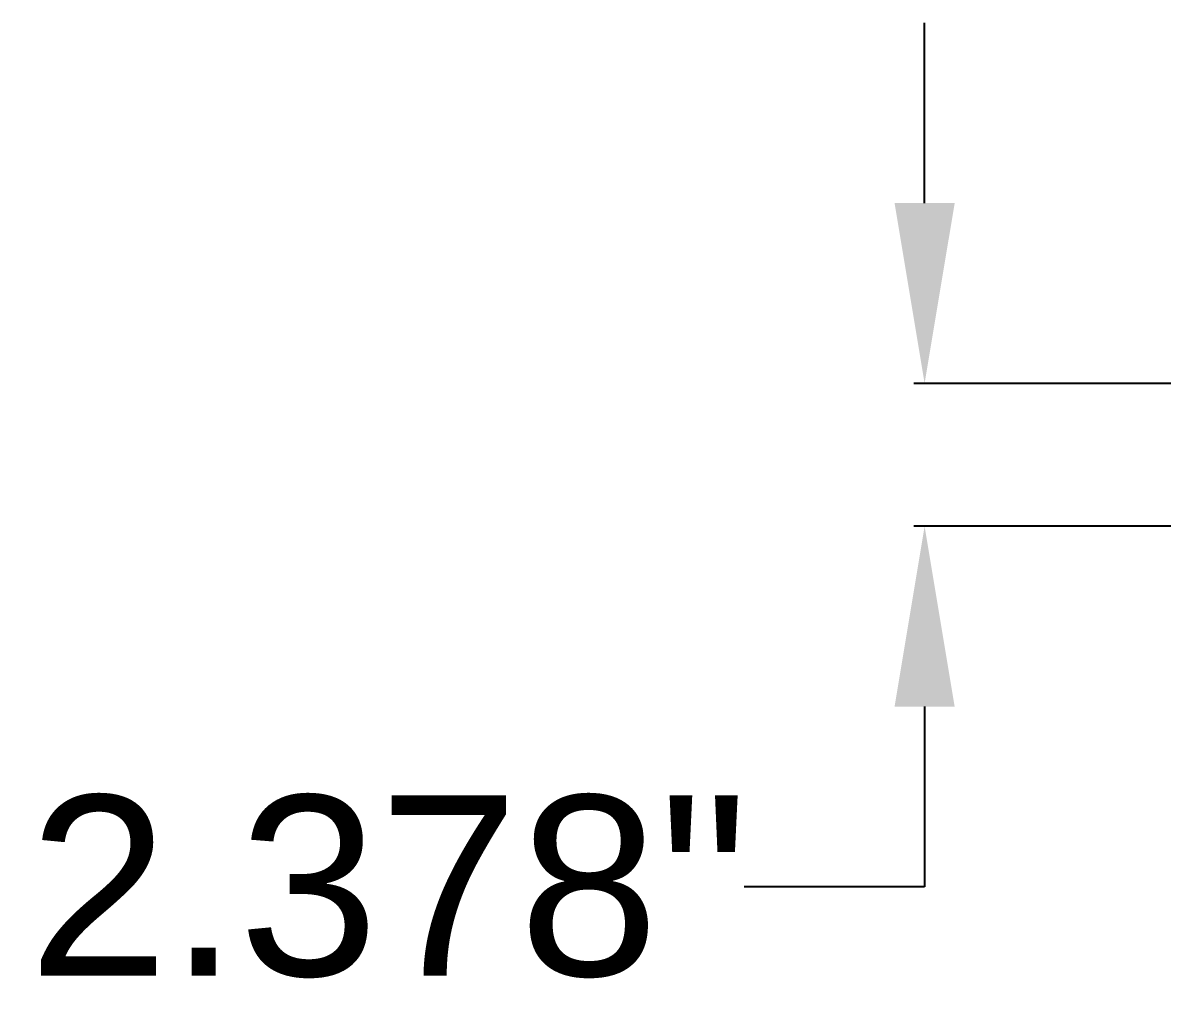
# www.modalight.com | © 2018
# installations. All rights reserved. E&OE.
# Model space of a CAD drawing. Header units: inches. Extents: x -19.3 to 60.4, y -8 to 17.2.
# Drawn here: x -19.31 to -0.36, y -7.97 to 8.38 of the extents above; entities that cross this region are included whole.
import ezdxf

# ---------------------------------------------------------------- set-up
doc = ezdxf.new("R2010")
doc.units = ezdxf.units.IN
doc.header["$MEASUREMENT"] = 0
doc.styles.get("Standard").update_dxf_attribs({"font": 'arial.ttf'})
doc.dimstyles.new('Mega 3IN', dxfattribs={"dimtxt": 3, "dimasz": 3, "dimexe": 0.18, "dimexo": 0.0625, "dimgap": 0.09, "dimtad": 0, "dimtih": 1, "dimtoh": 1, "dimdec": 3, "dimzin": 0, "dimdsep": 46, "dimlunit": 3, "dimtxsty": 'Standard', "dimcen": 1, "dimadec": 0, "dimazin": 0, "dimtfac": 1, "dimtdec": 3, "dimtofl": 0, "dimtmove": 0, "dimatfit": 3, "dimfxl": 1, "dimtolj": 1, "dimtzin": 0, "dimarcsym": 0})

# ---------------------------------------------------------------- blocks, each defined once
blk = doc.blocks.new('*D25')
at = {"color": 0, "lineweight": -2, "transparency": 16777216}
for p, q in [((-4.308, 5.378), (-4.308, 8.378)), ((4.702, 2.378), (-4.488, 2.378)), ((4.702, 0), (-4.488, 0)), ((-4.308, -3), (-4.308, -6)), ((-4.308, -6), (-7.308, -6))]:
    blk.add_line(p, q, dxfattribs=at)
at = {"color": 0, "transparency": 16777216}
for points in [[(-4.808, 5.378), (-3.808, 5.378), (-4.308, 2.378)], [(-4.808, -3), (-3.808, -3), (-4.308, 0)]]:
    blk.add_solid(points, dxfattribs=at)
at = {"layer": 'Defpoints', "color": 0, "transparency": 16777216}
for p in [(4.765, 2.378), (-4.308, 0), (4.765, 0)]:
    blk.add_point(p, dxfattribs=at)
at = {"color": 0, "transparency": 16777216, "insert": (-13.227, -6), "char_height": 3, "attachment_point": 5}
blk.add_mtext('\\A1;2.378"', dxfattribs=at)

msp = doc.modelspace()

# ---------------------------------------------------------------- dimensions: what is measured, and where the dimension line sits
dim = msp.add_linear_dim(base=(-4.3084, 0), p1=(4.7646, 2.378), p2=(4.7646, 0), angle=90, dimstyle='Mega 3IN')
dim.commit()
dim.dimension.update_dxf_attribs({"geometry": '*D25', "text_midpoint": (-13.2265, -6)})

doc.saveas('drawing.dxf')
